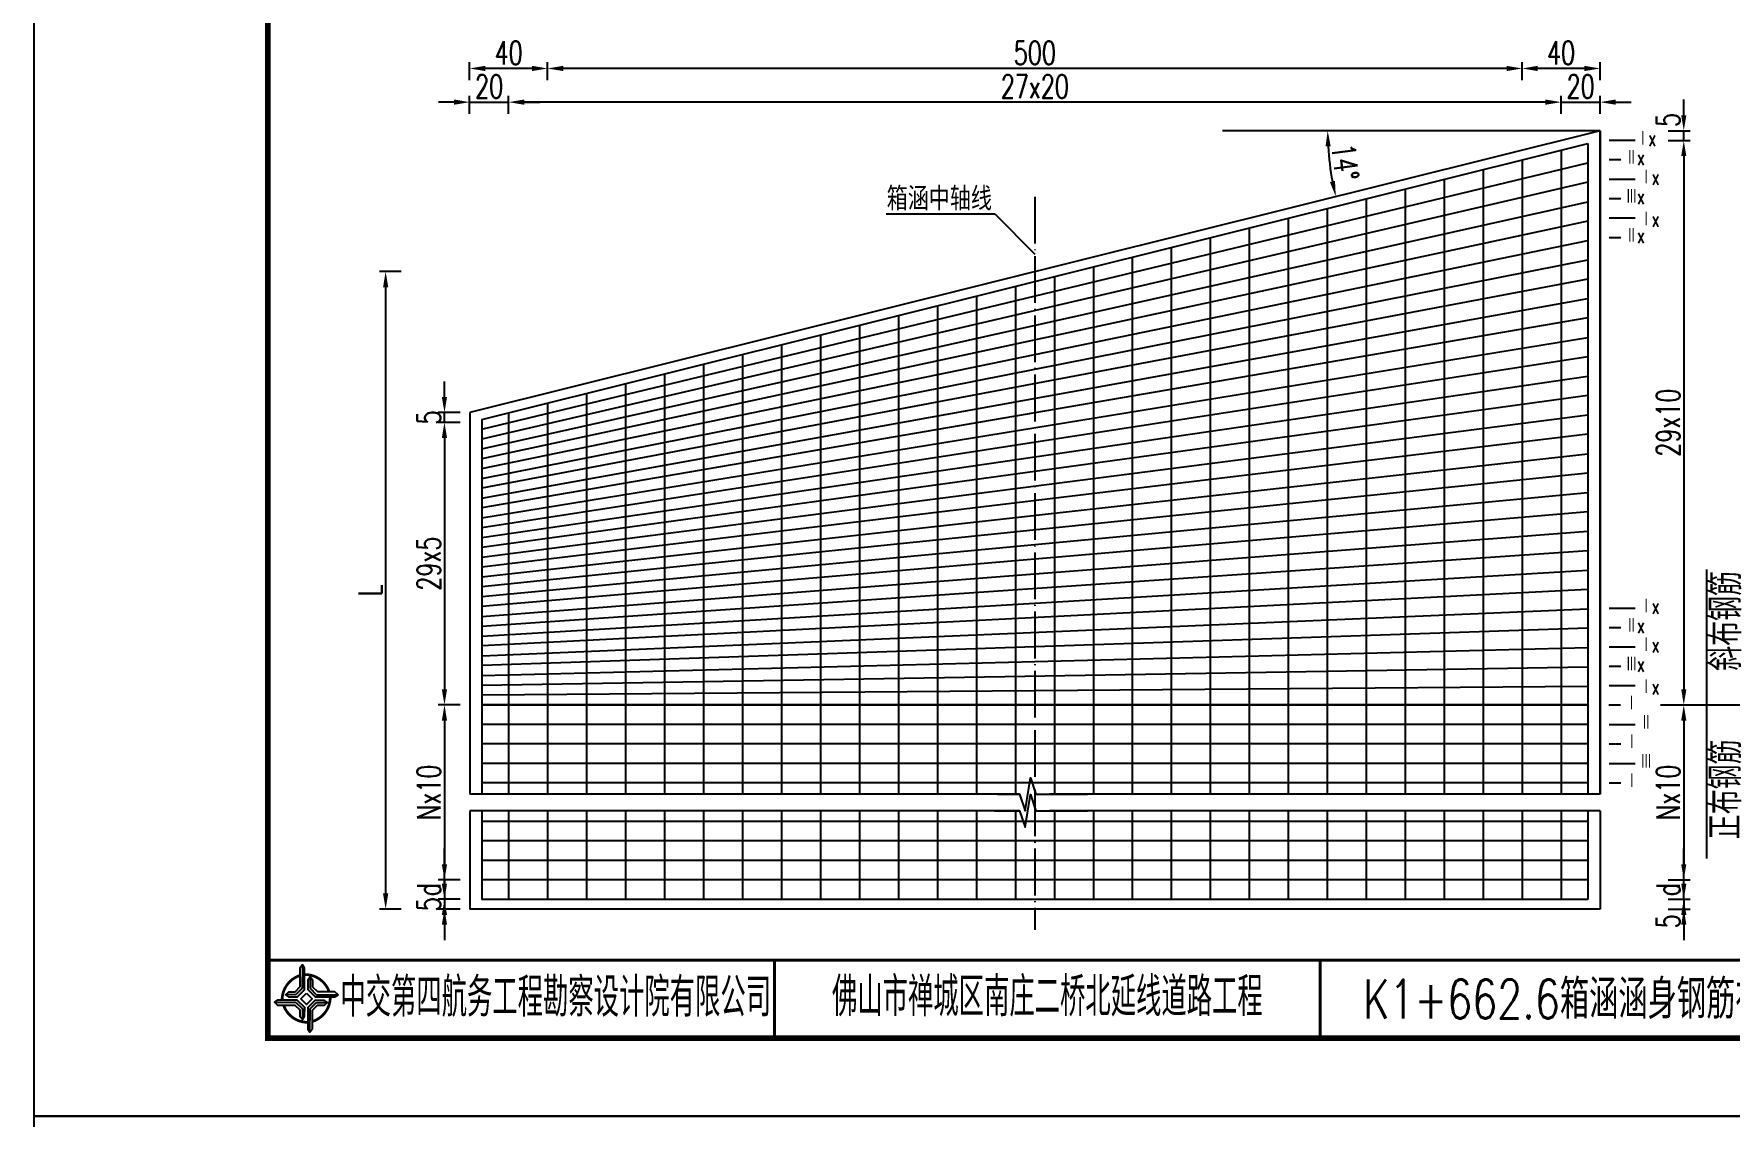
# Model space of a CAD drawing. Header units: millimetres. Extents: x -475 to 1205, y -1212 to 867.
# Drawn here: x -55.2 to 162.3, y 272.9 to 411.7 of the extents above; entities that cross this region are included whole.
import ezdxf
from ezdxf.enums import TextEntityAlignment as Align

# ---------------------------------------------------------------- set-up
doc = ezdxf.new("R2010")
doc.units = ezdxf.units.MM
doc.header["$LTSCALE"] = 0.25
doc.header["$PDMODE"] = 32
doc.header["$PDSIZE"] = 0.5
doc.linetypes.add('ACAD_ISO04W100', pattern=[30, 24, -3, 0, -3])
for name, color, linetype in [('中心线', 7, 'ACAD_ISO04W100'), ('图框', 7, 'Continuous'), ('尺寸标注', 2, 'Continuous'), ('文字字符', 7, 'Continuous'), ('标注', 4, 'Continuous'), ('钢筋', 6, 'Continuous'), ('钢筋1', 6, 'Continuous'), ('钢筋2', 4, 'Continuous')]:
    doc.layers.add(name, color=color, linetype=linetype)
doc.styles.get("Standard").update_dxf_attribs({"font": 'simplex1.shx', "width": 0.7, "bigfont": 'hztxt.shx'})
doc.styles.add('text', font='romans__.shx', dxfattribs={"width": 0.8, "bigfont": 'hztxt.shx'})
doc.dimstyles.new('STANDARD-250', dxfattribs={"dimscale": 0, "dimtxt": 3, "dimasz": 2, "dimexe": 0.8, "dimexo": 1, "dimgap": 0.5, "dimtad": 1, "dimdec": 0, "dimlfac": 25, "dimzin": 9, "dimdsep": 46, "dimtxsty": 'Standard', "dimcen": 0.5, "dimclrd": 256, "dimclre": 256, "dimclrt": 7, "dimadec": 0, "dimazin": 2, "dimtfac": 1, "dimtdec": 0, "dimtix": 1, "dimtmove": 2, "dimatfit": 3, "dimfxl": 0, "dimtolj": 1, "dimtzin": 0, "dimlwd": -1, "dimlwe": -1, "dimarcsym": 0})
doc.dimstyles.new('STANDARD-40', dxfattribs={"dimscale": 0, "dimtxt": 3, "dimasz": 2, "dimexe": 0.8, "dimexo": 1, "dimgap": 0.5, "dimtad": 1, "dimdec": 0, "dimlfac": 4, "dimzin": 9, "dimdsep": 46, "dimtxsty": 'Standard', "dimcen": 0.5, "dimclrd": 256, "dimclre": 256, "dimclrt": 7, "dimadec": 0, "dimazin": 2, "dimtfac": 1, "dimtdec": 0, "dimtix": 1, "dimtmove": 2, "dimatfit": 3, "dimfxl": 0, "dimtolj": 1, "dimtzin": 0, "dimlwd": -1, "dimlwe": -1, "dimarcsym": 0})

# ---------------------------------------------------------------- blocks, each defined once
blk = doc.blocks.new('*D229')
at = {"layer": 'Defpoints', "color": 0}
for p in [(145.73, 402.97), (140.73, 400.08), (145.73, 400.08)]:
    blk.add_point(p, dxfattribs=at)
at = {"layer": '标注'}
for p, q in [((138.73, 402.97), (136.73, 402.97)), ((140.73, 401.47), (140.73, 403.77)), ((140.73, 402.97), (145.73, 402.97)), ((145.73, 401.47), (145.73, 403.77)), ((147.73, 402.97), (149.73, 402.97))]:
    blk.add_line(p, q, dxfattribs=at)
for points in [[(138.73, 403.31), (138.73, 402.64), (140.73, 402.97)], [(147.73, 403.31), (147.73, 402.64), (145.73, 402.97)]]:
    blk.add_solid(points, dxfattribs=at)
at = {"layer": '标注', "color": 7, "insert": (143.23, 404.97), "char_height": 3, "attachment_point": 5}
blk.add_mtext('\\A1;20', dxfattribs=at)
blk = doc.blocks.new('*D230')
at = {"layer": 'Defpoints', "color": 0}
for p in [(0.73, 407.29), (0.73, 404.4), (10.73, 404.4)]:
    blk.add_point(p, dxfattribs=at)
at = {"layer": '标注'}
for p, q in [((0.73, 405.79), (0.73, 408.09)), ((8.73, 407.29), (2.73, 407.29)), ((10.73, 405.79), (10.73, 408.09))]:
    blk.add_line(p, q, dxfattribs=at)
for points in [[(2.73, 407.63), (2.73, 406.96), (0.73, 407.29)], [(8.73, 407.63), (8.73, 406.96), (10.73, 407.29)]]:
    blk.add_solid(points, dxfattribs=at)
at = {"layer": '标注', "color": 7, "insert": (5.73, 409.29), "char_height": 3, "attachment_point": 5}
blk.add_mtext('\\A1;40', dxfattribs=at)
blk = doc.blocks.new('*D231')
at = {"layer": 'Defpoints', "color": 0}
for p in [(10.73, 407.29), (10.73, 404.47), (135.73, 404.47)]:
    blk.add_point(p, dxfattribs=at)
at = {"layer": '标注'}
for p, q in [((10.73, 405.79), (10.73, 408.09)), ((133.73, 407.29), (12.73, 407.29)), ((135.73, 405.79), (135.73, 408.09))]:
    blk.add_line(p, q, dxfattribs=at)
for points in [[(12.73, 407.63), (12.73, 406.96), (10.73, 407.29)], [(133.73, 407.63), (133.73, 406.96), (135.73, 407.29)]]:
    blk.add_solid(points, dxfattribs=at)
at = {"layer": '标注', "color": 7, "insert": (73.23, 409.29), "char_height": 3, "attachment_point": 5}
blk.add_mtext('\\A1;500', dxfattribs=at)
blk = doc.blocks.new('*D232')
at = {"layer": 'Defpoints', "color": 0}
for p in [(5.73, 402.97), (5.73, 400.15), (140.73, 400.15)]:
    blk.add_point(p, dxfattribs=at)
at = {"layer": '标注'}
for p, q in [((5.73, 401.47), (5.73, 403.77)), ((138.73, 402.97), (7.73, 402.97)), ((140.73, 401.47), (140.73, 403.77))]:
    blk.add_line(p, q, dxfattribs=at)
for points in [[(7.73, 403.31), (7.73, 402.64), (5.73, 402.97)], [(138.73, 403.31), (138.73, 402.64), (140.73, 402.97)]]:
    blk.add_solid(points, dxfattribs=at)
at = {"layer": '标注', "color": 7, "insert": (73.23, 404.97), "char_height": 3, "attachment_point": 5}
blk.add_mtext('\\A1;27x20', dxfattribs=at)
blk = doc.blocks.new('*D233')
at = {"layer": 'Defpoints', "color": 0}
for p in [(135.73, 407.29), (135.73, 404.4), (145.73, 404.4)]:
    blk.add_point(p, dxfattribs=at)
at = {"layer": '标注'}
for p, q in [((135.73, 405.79), (135.73, 408.09)), ((143.73, 407.29), (137.73, 407.29)), ((145.73, 405.79), (145.73, 408.09))]:
    blk.add_line(p, q, dxfattribs=at)
for points in [[(137.73, 407.63), (137.73, 406.96), (135.73, 407.29)], [(143.73, 407.63), (143.73, 406.96), (145.73, 407.29)]]:
    blk.add_solid(points, dxfattribs=at)
at = {"layer": '标注', "color": 7, "insert": (140.73, 409.29), "char_height": 3, "attachment_point": 5}
blk.add_mtext('\\A1;40', dxfattribs=at)
blk = doc.blocks.new('*D234')
at = {"layer": 'Defpoints', "color": 0}
for p in [(5.73, 402.97), (0.73, 400.08), (5.73, 400.08)]:
    blk.add_point(p, dxfattribs=at)
at = {"layer": '标注'}
for p, q in [((-1.27, 402.97), (-3.27, 402.97)), ((0.73, 401.47), (0.73, 403.77)), ((0.73, 402.97), (5.73, 402.97)), ((5.73, 401.47), (5.73, 403.77)), ((7.73, 402.97), (9.73, 402.97))]:
    blk.add_line(p, q, dxfattribs=at)
for points in [[(-1.27, 403.31), (-1.27, 402.64), (0.73, 402.97)], [(7.73, 403.31), (7.73, 402.64), (5.73, 402.97)]]:
    blk.add_solid(points, dxfattribs=at)
at = {"layer": '标注', "color": 7, "insert": (3.23, 404.97), "char_height": 3, "attachment_point": 5}
blk.add_mtext('\\A1;20', dxfattribs=at)
blk = doc.blocks.new('*D235')
at = {"layer": 'Defpoints', "color": 0}
for p in [(146.37, 325.65), (144.18, 303.22), (156.47, 303.22)]:
    blk.add_point(p, dxfattribs=at)
at = {"layer": '标注'}
for p, q in [((154.47, 325.65), (157.27, 325.65)), ((156.47, 323.65), (156.47, 305.22)), ((154.47, 303.22), (157.27, 303.22))]:
    blk.add_line(p, q, dxfattribs=at)
for points in [[(156.14, 323.65), (156.8, 323.65), (156.47, 325.65)], [(156.14, 305.22), (156.8, 305.22), (156.47, 303.22)]]:
    blk.add_solid(points, dxfattribs=at)
at = {"layer": '标注', "color": 7, "insert": (154.47, 314.43), "char_height": 3, "attachment_point": 5, "rotation": 90}
blk.add_mtext('\\A1;Nx10', dxfattribs=at)
blk = doc.blocks.new('*D255')
at = {"layer": 'Defpoints', "color": 0}
for p in [(145.73, 398.05), (144.18, 325.65), (156.47, 325.65)]:
    blk.add_point(p, dxfattribs=at)
at = {"layer": '标注'}
for p, q in [((154.47, 398.05), (157.27, 398.05)), ((156.47, 396.05), (156.47, 327.65)), ((154.47, 325.65), (157.27, 325.65))]:
    blk.add_line(p, q, dxfattribs=at)
for points in [[(156.14, 396.05), (156.8, 396.05), (156.47, 398.05)], [(156.14, 327.65), (156.8, 327.65), (156.47, 325.65)]]:
    blk.add_solid(points, dxfattribs=at)
at = {"layer": '标注', "color": 7, "insert": (154.47, 361.85), "char_height": 3, "attachment_point": 5, "rotation": 90}
blk.add_mtext('\\A1;29x10', dxfattribs=at)
blk = doc.blocks.new('*D256')
at = {"layer": 'Defpoints', "color": 0}
for p in [(0.73, 361.9), (-2.5, 325.65), (2.28, 325.65)]:
    blk.add_point(p, dxfattribs=at)
at = {"layer": '标注'}
for p, q in [((-0.5, 361.9), (-3.3, 361.9)), ((-2.5, 359.9), (-2.5, 327.65)), ((-0.5, 325.65), (-3.3, 325.65))]:
    blk.add_line(p, q, dxfattribs=at)
for points in [[(-2.84, 359.9), (-2.17, 359.9), (-2.5, 361.9)], [(-2.84, 327.65), (-2.17, 327.65), (-2.5, 325.65)]]:
    blk.add_solid(points, dxfattribs=at)
at = {"layer": '标注', "color": 7, "insert": (-4.5, 343.77), "char_height": 3, "attachment_point": 5, "rotation": 90}
blk.add_mtext('\\A1;29x5', dxfattribs=at)
blk = doc.blocks.new('*D257')
at = {"layer": 'Defpoints', "color": 0}
for p in [(3.83, 325.65), (-2.5, 303.22), (3.83, 303.22)]:
    blk.add_point(p, dxfattribs=at)
at = {"layer": '标注'}
for p, q in [((-0.5, 325.65), (-3.3, 325.65)), ((-2.5, 323.65), (-2.5, 305.22)), ((-0.5, 303.22), (-3.3, 303.22))]:
    blk.add_line(p, q, dxfattribs=at)
for points in [[(-2.84, 323.65), (-2.17, 323.65), (-2.5, 325.65)], [(-2.84, 305.22), (-2.17, 305.22), (-2.5, 303.22)]]:
    blk.add_solid(points, dxfattribs=at)
at = {"layer": '标注', "color": 7, "insert": (-4.5, 314.43), "char_height": 3, "attachment_point": 5, "rotation": 90}
blk.add_mtext('\\A1;Nx10', dxfattribs=at)
blk = doc.blocks.new('*D258')
at = {"layer": 'Defpoints', "color": 0}
for p in [(3.83, 300.72), (-2.5, 299.47), (3.83, 299.47)]:
    blk.add_point(p, dxfattribs=at)
at = {"layer": '标注'}
for p, q in [((-2.5, 302.72), (-2.5, 304.72)), ((-0.5, 300.72), (-3.3, 300.72)), ((-2.5, 300.72), (-2.5, 299.47)), ((-0.5, 299.47), (-3.3, 299.47)), ((-2.5, 297.47), (-2.5, 295.47))]:
    blk.add_line(p, q, dxfattribs=at)
for points in [[(-2.84, 302.72), (-2.17, 302.72), (-2.5, 300.72)], [(-2.84, 297.47), (-2.17, 297.47), (-2.5, 299.47)]]:
    blk.add_solid(points, dxfattribs=at)
at = {"layer": '标注', "color": 7, "insert": (-4.5, 300.09), "char_height": 3, "attachment_point": 5, "rotation": 90}
blk.add_mtext('\\A1;5', dxfattribs=at)
blk = doc.blocks.new('*D259')
at = {"layer": 'Defpoints', "color": 0}
for p in [(145.73, 399.3), (145.73, 398.05), (156.47, 399.3)]:
    blk.add_point(p, dxfattribs=at)
at = {"layer": '标注'}
for p, q in [((156.47, 401.3), (156.47, 403.3)), ((154.47, 399.3), (157.27, 399.3)), ((154.47, 398.05), (157.27, 398.05)), ((156.47, 398.05), (156.47, 399.3)), ((156.47, 396.05), (156.47, 394.05))]:
    blk.add_line(p, q, dxfattribs=at)
for points in [[(156.14, 401.3), (156.8, 401.3), (156.47, 399.3)], [(156.14, 396.05), (156.8, 396.05), (156.47, 398.05)]]:
    blk.add_solid(points, dxfattribs=at)
at = {"layer": '标注', "color": 7, "insert": (154.47, 400.69), "char_height": 3, "attachment_point": 5, "rotation": 90}
blk.add_mtext('\\A1;5', dxfattribs=at)
blk = doc.blocks.new('*D260')
at = {"layer": 'Defpoints', "color": 0}
for p in [(-2.5, 363.15), (0.73, 363.15), (0.73, 361.9)]:
    blk.add_point(p, dxfattribs=at)
at = {"layer": '标注'}
for p, q in [((-2.5, 365.15), (-2.5, 367.15)), ((-0.5, 363.15), (-3.3, 363.15)), ((-2.5, 361.9), (-2.5, 363.15)), ((-0.5, 361.9), (-3.3, 361.9)), ((-2.5, 359.9), (-2.5, 357.9))]:
    blk.add_line(p, q, dxfattribs=at)
for points in [[(-2.84, 365.15), (-2.17, 365.15), (-2.5, 363.15)], [(-2.84, 359.9), (-2.17, 359.9), (-2.5, 361.9)]]:
    blk.add_solid(points, dxfattribs=at)
at = {"layer": '标注', "color": 7, "insert": (-4.5, 362.52), "char_height": 3, "attachment_point": 5, "rotation": 90}
blk.add_mtext('\\A1;5', dxfattribs=at)
blk = doc.blocks.new('*D261')
at = {"layer": 'Defpoints', "color": 0}
for p in [(73.23, 381.23), (-10.05, 299.47), (73.23, 299.47)]:
    blk.add_point(p, dxfattribs=at)
at = {"layer": '标注'}
for p, q in [((-8.05, 381.23), (-10.85, 381.23)), ((-10.05, 379.23), (-10.05, 301.47)), ((-8.05, 299.47), (-10.85, 299.47))]:
    blk.add_line(p, q, dxfattribs=at)
for points in [[(-10.38, 379.23), (-9.71, 379.23), (-10.05, 381.23)], [(-10.38, 301.47), (-9.71, 301.47), (-10.05, 299.47)]]:
    blk.add_solid(points, dxfattribs=at)
at = {"layer": '标注', "color": 7, "insert": (-12.05, 340.35), "char_height": 3, "attachment_point": 5, "rotation": 90}
blk.add_mtext('\\A1;L', dxfattribs=at)
blk = doc.blocks.new('*D262')
at = {"layer": 'Defpoints', "color": 0}
for p in [(97.31, 399.3), (145.73, 399.3), (145.73, 399.3), (110.91, 396.46), (0.73, 363.15)]:
    blk.add_point(p, dxfattribs=at)
at = {"layer": '标注'}
blk.add_arc((145.73, 399.3), 34.94, 183.2801, 190.7199, dxfattribs=at)
for points in [[(110.52, 397.29), (111.18, 397.31), (110.79, 399.3)], [(111.73, 392.87), (111.08, 392.73), (111.83, 390.85)]]:
    blk.add_solid(points, dxfattribs=at)
at = {"layer": '标注', "color": 7, "insert": (113.04, 395.29), "char_height": 3, "attachment_point": 5, "rotation": 277}
blk.add_mtext('\\A1;14°', dxfattribs=at)
blk = doc.blocks.new('*D263')
at = {"layer": 'Defpoints', "color": 0}
for p in [(150.13, 300.72), (150.13, 299.47), (156.47, 299.47)]:
    blk.add_point(p, dxfattribs=at)
at = {"layer": '标注'}
for p, q in [((156.47, 302.72), (156.47, 304.72)), ((154.47, 300.72), (157.27, 300.72)), ((156.47, 300.72), (156.47, 299.47)), ((154.47, 299.47), (157.27, 299.47)), ((156.47, 297.47), (156.47, 295.47))]:
    blk.add_line(p, q, dxfattribs=at)
for points in [[(156.14, 302.72), (156.8, 302.72), (156.47, 300.72)], [(156.14, 297.47), (156.8, 297.47), (156.47, 299.47)]]:
    blk.add_solid(points, dxfattribs=at)
at = {"layer": '标注', "color": 7, "insert": (154.47, 297.89), "char_height": 3, "attachment_point": 5, "rotation": 90}
blk.add_mtext('\\A1;5', dxfattribs=at)
blk = doc.blocks.new('*D278')
at = {"layer": 'Defpoints', "color": 0}
for p in [(142.88, 303.22), (156.47, 303.22), (142.88, 300.72)]:
    blk.add_point(p, dxfattribs=at)
at = {"layer": '标注'}
for p, q in [((156.47, 305.22), (156.47, 307.22)), ((154.97, 303.22), (157.27, 303.22)), ((156.47, 300.72), (156.47, 303.22)), ((154.97, 300.72), (157.27, 300.72)), ((156.47, 298.72), (156.47, 296.72))]:
    blk.add_line(p, q, dxfattribs=at)
for points in [[(156.14, 305.22), (156.8, 305.22), (156.47, 303.22)], [(156.14, 298.72), (156.8, 298.72), (156.47, 300.72)]]:
    blk.add_solid(points, dxfattribs=at)
at = {"layer": '标注', "color": 7, "insert": (154.47, 301.97), "char_height": 3, "attachment_point": 5, "rotation": 90}
blk.add_mtext('\\A1;d', dxfattribs=at)
blk = doc.blocks.new('*D279')
at = {"layer": 'Defpoints', "color": 0}
for p in [(3.94, 303.22), (-2.5, 300.72), (3.94, 300.72)]:
    blk.add_point(p, dxfattribs=at)
at = {"layer": '标注'}
for p, q in [((-2.5, 305.22), (-2.5, 307.22)), ((-1, 303.22), (-3.3, 303.22)), ((-2.5, 303.22), (-2.5, 300.72)), ((-1, 300.72), (-3.3, 300.72)), ((-2.5, 298.72), (-2.5, 296.72))]:
    blk.add_line(p, q, dxfattribs=at)
for points in [[(-2.84, 305.22), (-2.17, 305.22), (-2.5, 303.22)], [(-2.84, 298.72), (-2.17, 298.72), (-2.5, 300.72)]]:
    blk.add_solid(points, dxfattribs=at)
at = {"layer": '标注', "color": 7, "insert": (-4.5, 301.97), "char_height": 3, "attachment_point": 5, "rotation": 90}
blk.add_mtext('\\A1;d', dxfattribs=at)
blk = doc.blocks.new('series')
at = {"width": 0.75}
for tag, height, p in [('页码', 4, (-35, -19)), ('图名', 5, (-220, -282)), ('图号', 5, (-20, -282))]:
    blk.add_attdef(tag, text='', height=height, dxfattribs=at).set_placement(p, align=Align.MIDDLE_CENTER)
blk = doc.blocks.new('tb')
at = {"lineweight": -3}
h = blk.add_hatch(color=256, dxfattribs=at)
h.paths.add_polyline_path([(-1.23, -0.13), (-3.78, -0.14), (-4.14, -0.41), (-1.4, -0.44), (-0.56, -1.24), (-0.54, -2.62), (-0.27, -2.2), (-0.26, -1.06)])
h.paths.add_polyline_path([(0.13, -1.08), (0.14, -3.86), (0.41, -4.26), (0.44, -1.24), (1.25, -0.43), (2.66, -0.43), (2.26, -0.16), (1.07, -0.15)])
h.paths.add_polyline_path([(1.08, 0.3), (3.62, 0.3), (4.02, 0.56), (1.25, 0.57), (0.43, 1.39), (0.43, 2.8), (0.16, 2.41), (0.15, 1.24)])
h.paths.add_polyline_path([(-0.28, 1.21), (-0.28, 3.99), (-0.56, 4.39), (-0.57, 1.41), (-1.38, 0.6), (-2.74, 0.56), (-2.33, 0.3), (-1.2, 0.29)])
for p, q in [((-0.56, 4.39), (-0.57, 1.41)), ((0.43, 2.8), (0.43, 1.39)), ((-1.38, 0.6), (-2.74, 0.56)), ((-0.57, 1.41), (-1.38, 0.6)), ((0.43, 1.39), (1.25, 0.57)), ((1.25, 0.57), (4.02, 0.56)), ((-4.14, -0.41), (-1.4, -0.44)), ((-1.4, -0.44), (-0.56, -1.24)), ((-0.56, -1.24), (-0.54, -2.62)), ((0.41, -4.26), (0.44, -1.24)), ((0.44, -1.24), (1.25, -0.43)), ((1.25, -0.43), (2.66, -0.43))]:
    blk.add_line(p, q, dxfattribs=at)
at = {"lineweight": -3, "flags": 128}
for points in [[(-0.9, 3.99), (-0.9, 1.58), (-1.53, 0.91), (-2.34, 0.91), (-2.74, 0.56), (-2.33, 0.3), (-1.2, 0.29), (-0.28, 1.21), (-0.28, 3.99), (-0.56, 4.39)], [(3.62, 0.92), (1.43, 0.92), (0.77, 1.54), (0.77, 2.38), (0.43, 2.8), (0.16, 2.41), (0.15, 1.24), (1.08, 0.3), (3.62, 0.3), (4.02, 0.56)], [(-0.04, 0.77), (0.68, 0.04), (-0.04, -0.69), (-0.77, 0.05)], [(-3.73, -0.76), (-1.54, -0.76), (-0.89, -1.39), (-0.89, -2.21), (-0.54, -2.62), (-0.27, -2.2), (-0.26, -1.06), (-1.23, -0.13), (-3.78, -0.14), (-4.14, -0.41)], [(0.75, -3.85), (0.75, -1.43), (1.4, -0.78), (2.26, -0.78), (2.66, -0.43), (2.26, -0.16), (1.07, -0.15), (0.13, -1.08), (0.14, -3.86), (0.41, -4.26)]]:
    blk.add_lwpolyline(points, close=True, dxfattribs=at)
at = {"lineweight": -3, "const_width": 0.35, "flags": 128}
for points in [[(-0.9, 3.02, 0.324167), (-3.16, -0.14)], [(2.88, 0.92, 0.324403), (-0.24, 3.15)], [(0.75, -2.86, 0.325418), (3.02, 0.26)], [(-2.98, -0.76, 0.322976), (0.14, -2.98)]]:
    blk.add_lwpolyline(points, format="xyb", dxfattribs=at)
blk = doc.blocks.new('123')
at = {"layer": '图框', "color": 2}
blk.add_lwpolyline([(370.03, 635.68), (370.03, 932.68), (-49.97, 932.68), (-49.97, 635.68)], close=True, dxfattribs=at)

msp = doc.modelspace()

# ---------------------------------------------------------------- linework, layer by layer
for p, q in [((145.732, 399.302), (0.732, 363.149)), ((145.732, 314.188), (145.732, 399.302)), ((145.732, 399.302), (145.732, 314.188)), ((0.732, 363.149), (0.732, 314.188)), ((0.732, 312.062), (0.732, 299.467)), ((145.732, 312.062), (145.732, 299.467)), ((145.732, 299.467), (0.732, 299.467))]:
    msp.add_line(p, q)
at = {"ltscale": 2}
for p, q in [((71.269, 314.188), (0.732, 314.188)), ((145.732, 314.188), (75.099, 314.188)), ((71.269, 312.062), (0.732, 312.062)), ((145.732, 312.062), (75.099, 312.062))]:
    msp.add_line(p, q, dxfattribs=at)
for points, const_width in [([(354.834, 559.915), (-25.166, 559.915), (-25.166, 282.915), (354.834, 282.915), (354.834, 559.915)], 0.7), ([(-25.166, 292.915), (354.834, 292.915)], 0.4)]:
    msp.add_lwpolyline(points, dxfattribs=dict(const_width=const_width))
at = {"const_width": 0.7}
msp.add_lwpolyline([(354.834, 282.915), (354.834, 559.915), (-25.166, 559.915), (-25.166, 282.915)], close=True, dxfattribs=at)
at = {"ltscale": 2}
for points in [[(68.449, 314.188), (71.269, 314.188), (71.969, 312.088), (72.669, 316.288), (73.369, 314.188), (80.001, 314.188)], [(68.052, 312.062), (71.269, 312.062), (71.969, 309.962), (72.669, 314.162), (73.369, 312.062), (80.001, 312.062)]]:
    msp.add_lwpolyline(points, dxfattribs=at)
at = {"layer": '中心线'}
msp.add_line((73.232, 390.825), (73.232, 296.805), dxfattribs=at)
at = {"layer": '图框', "const_width": 0.4}
for points in [[(39.834, 292.915), (39.834, 282.915)], [(109.834, 282.915), (109.834, 292.915)]]:
    msp.add_lwpolyline(points, dxfattribs=at)
at = {"layer": '尺寸标注'}
for p, q in [((145.732, 399.302), (97.305, 399.302)), ((159.402, 343.017), (159.402, 305.959)), ((153.472, 325.649), (165.025, 325.649))]:
    msp.add_line(p, q, dxfattribs=at)
at = {"layer": '尺寸标注', "linetype": 'Continuous'}
for p, q in [((146.886, 398.082), (150.236, 398.082)), ((146.886, 395.596), (148.401, 395.596)), ((146.886, 393.109), (150.236, 393.109)), ((146.886, 390.622), (148.401, 390.622)), ((146.886, 388.136), (150.236, 388.136)), ((146.886, 385.596), (148.401, 385.596)), ((146.886, 338.082), (150.236, 338.082)), ((146.886, 335.596), (148.401, 335.596)), ((146.886, 333.109), (150.236, 333.109)), ((146.886, 330.622), (148.401, 330.622)), ((146.886, 328.136), (150.236, 328.136)), ((146.846, 325.649), (148.362, 325.649)), ((146.886, 323.162), (150.236, 323.162)), ((146.886, 320.662), (148.401, 320.662)), ((146.886, 318.162), (150.236, 318.162)), ((146.886, 315.662), (148.401, 315.662))]:
    msp.add_line(p, q, dxfattribs=at)
at = {"layer": '标注'}
for p, q in [((54.159, 388.646), (68.102, 388.646)), ((68.102, 388.646), (73.232, 383.492))]:
    msp.add_line(p, q, dxfattribs=at)
at = {"layer": '钢筋'}
msp.add_line((2.282, 362.285), (144.182, 397.665), dxfattribs=at)
at = {"layer": '钢筋1'}
for p, q in [((2.282, 361.022), (144.182, 395.178)), ((144.182, 392.692), (2.282, 359.759)), ((2.282, 358.495), (144.182, 390.205)), ((144.182, 387.719), (2.282, 357.232)), ((2.282, 355.969), (144.182, 385.232)), ((2.282, 354.705), (144.182, 382.745)), ((144.182, 380.259), (2.282, 353.442)), ((2.282, 352.179), (144.182, 377.772)), ((144.182, 375.285), (2.282, 350.915)), ((2.282, 349.652), (144.182, 372.799)), ((144.182, 370.312), (2.282, 348.388)), ((2.282, 347.125), (144.182, 367.825)), ((144.182, 365.339), (2.282, 345.862)), ((2.282, 344.598), (144.182, 362.852)), ((144.182, 360.365), (2.282, 343.335)), ((2.282, 342.072), (144.182, 357.879)), ((144.182, 355.392), (2.282, 340.808)), ((2.282, 339.545), (144.182, 352.906)), ((144.182, 350.419), (2.282, 338.282)), ((2.282, 337.018), (144.182, 347.932)), ((2.282, 335.755), (144.182, 345.446)), ((2.282, 334.491), (144.182, 342.959)), ((144.182, 340.472), (2.282, 333.228)), ((2.282, 331.965), (144.182, 337.986)), ((144.182, 335.499), (2.282, 330.701)), ((2.282, 329.438), (144.182, 333.012)), ((2.282, 328.175), (144.182, 330.526)), ((144.182, 328.039), (2.282, 326.911)), ((144.182, 325.649), (2.282, 325.649)), ((2.282, 325.649), (144.182, 325.649)), ((144.182, 323.149), (2.282, 323.149)), ((144.182, 320.649), (2.282, 320.649)), ((144.182, 318.149), (2.282, 318.149)), ((144.182, 315.649), (2.282, 315.649)), ((144.182, 310.717), (2.282, 310.717)), ((144.182, 308.217), (2.282, 308.217)), ((144.182, 305.717), (2.282, 305.717)), ((144.182, 303.217), (2.282, 303.217)), ((144.182, 300.717), (2.282, 300.717))]:
    msp.add_line(p, q, dxfattribs=at)
at = {"layer": '钢筋2'}
for p, q in [((140.732, 396.805), (140.732, 314.188)), ((144.182, 397.665), (144.182, 314.188)), ((130.732, 394.312), (130.732, 314.188)), ((135.732, 395.558), (135.732, 314.188)), ((120.732, 391.818), (120.732, 314.188)), ((125.732, 393.065), (125.732, 314.188)), ((110.732, 389.325), (110.732, 314.188)), ((115.732, 390.572), (115.732, 314.188)), ((105.732, 388.078), (105.732, 314.188)), ((95.732, 385.585), (95.732, 314.188)), ((100.732, 386.832), (100.732, 314.188)), ((85.732, 383.092), (85.732, 314.188)), ((90.732, 384.338), (90.732, 314.188)), ((75.732, 380.599), (75.732, 314.188)), ((80.732, 381.845), (80.732, 314.188)), ((70.732, 379.352), (70.732, 314.188)), ((60.732, 376.859), (60.732, 314.188)), ((65.732, 378.105), (65.732, 314.188)), ((50.732, 374.365), (50.732, 314.188)), ((55.732, 375.612), (55.732, 314.188)), ((40.732, 371.872), (40.732, 314.188)), ((45.732, 373.119), (45.732, 314.188)), ((35.732, 370.625), (35.732, 314.188)), ((25.732, 368.132), (25.732, 314.188)), ((30.732, 369.379), (30.732, 314.188)), ((15.732, 365.639), (15.732, 314.188)), ((20.732, 366.886), (20.732, 314.188)), ((5.732, 363.146), (5.732, 314.188)), ((10.732, 364.392), (10.732, 314.188)), ((2.282, 362.285), (2.282, 314.188)), ((2.282, 312.062), (2.282, 300.717)), ((5.732, 312.062), (5.732, 300.717)), ((10.732, 312.062), (10.732, 300.717)), ((15.732, 312.062), (15.732, 300.717)), ((20.732, 312.062), (20.732, 300.717)), ((25.732, 312.062), (25.732, 300.717)), ((30.732, 312.062), (30.732, 300.717)), ((35.732, 312.062), (35.732, 300.717)), ((40.732, 312.062), (40.732, 300.717)), ((45.732, 312.062), (45.732, 300.717)), ((50.732, 312.062), (50.732, 300.717)), ((55.732, 312.062), (55.732, 300.717)), ((60.732, 312.062), (60.732, 300.717)), ((65.732, 312.062), (65.732, 300.717)), ((70.732, 312.062), (70.732, 300.717)), ((75.732, 312.062), (75.732, 300.717)), ((80.732, 312.062), (80.732, 300.717)), ((85.732, 312.062), (85.732, 300.717)), ((90.732, 312.062), (90.732, 300.717)), ((95.732, 312.062), (95.732, 300.717)), ((100.732, 312.062), (100.732, 300.717)), ((105.732, 312.062), (105.732, 300.717)), ((110.732, 312.062), (110.732, 300.717)), ((115.732, 312.062), (115.732, 300.717)), ((120.732, 312.062), (120.732, 300.717)), ((125.732, 312.062), (125.732, 300.717)), ((130.732, 312.062), (130.732, 300.717)), ((135.732, 312.062), (135.732, 300.717)), ((140.732, 312.062), (140.732, 300.717)), ((144.182, 312.062), (144.182, 300.717))]:
    msp.add_line(p, q, dxfattribs=at)

# ---------------------------------------------------------------- block references
ref = msp.add_blockref('series', (364.834, 569.915))
ref.add_attrib('图名', 'K1+662.6箱涵涵身钢筋布置图', dxfattribs={"height": 5, "width": 0.75}).set_placement((144.834, 287.915), align=Align.MIDDLE_CENTER)
at = {"lineweight": -3}
msp.add_blockref('tb', (-20.17, 287.92), dxfattribs=at)
at = {"layer": '标注'}
for p in [(-5.191, -362.766), (-5.191, -659.766)]:
    msp.add_blockref('123', p, dxfattribs=at)

# ---------------------------------------------------------------- texts
at = {"layer": '图框', "width": 0.65}
for s, p in [('中交第四航务工程勘察设计院有限公司', (11.765, 288.163)), ('佛山市禅城区南庄二桥北延线道路工程', (74.834, 288.229))]:
    msp.add_text(s, height=5, dxfattribs=at).set_placement(p, align=Align.MIDDLE_CENTER)
at = {"layer": '文字字符', "linetype": 'Continuous', "width": 0.7}
for s, p in [('Ⅰx', (150.523, 397.34)), ('Ⅱx', (149.073, 394.871)), ('Ⅰx', (150.945, 392.367)), ('Ⅲx', (149.073, 389.898)), ('Ⅰx', (150.945, 386.981)), ('Ⅱx', (149.073, 384.871)), ('Ⅰx', (150.945, 337.34)), ('Ⅱx', (149.073, 334.871)), ('Ⅰx', (150.945, 332.367)), ('Ⅲx', (149.073, 329.898)), ('Ⅰx', (150.945, 326.981)), ('Ⅰ', (149.07, 324.907)), ('Ⅱ', (150.945, 322.42)), ('Ⅰ', (149.11, 319.92)), ('Ⅲ', (150.945, 317.42)), ('Ⅰ', (149.11, 314.92))]:
    msp.add_text(s, height=2, dxfattribs=at).set_placement(p)
at = {"layer": '文字字符', "width": 0.9}
msp.add_text('箱涵中轴线', height=3, dxfattribs=at).set_placement((54.225, 389.087))
at = {"layer": '文字字符', "style": 'text', "width": 0.8}
for s, p in [('斜布钢筋', (163.839, 330.027)), ('正布钢筋', (163.83, 308.429))]:
    msp.add_text(s, height=4, rotation=90, dxfattribs=at).set_placement(p)

# ---------------------------------------------------------------- dimensions: what is measured, and where the dimension line sits
at = {"layer": '标注'}
for base, p1, p2, angle, override, picture, middle in [((0.732, 407.294), (10.732, 404.402), (0.732, 404.402), 180, {"dimscale": 1, "dimzin": 8, "dimfxl": 1.5, "dimarcsym": 2}, '*D230', (5.732, 409.294)), ((10.732, 407.294), (135.732, 404.473), (10.732, 404.473), 180, {"dimscale": 1, "dimzin": 8, "dimfxl": 1.5, "dimarcsym": 2}, '*D231', (73.232, 409.294)), ((135.732, 407.294), (145.732, 404.402), (135.732, 404.402), 180, {"dimscale": 1, "dimzin": 8, "dimfxl": 1.5, "dimarcsym": 2}, '*D233', (140.732, 409.294)), ((5.732, 402.973), (0.732, 400.081), (5.732, 400.081), 180, {"dimscale": 1, "dimzin": 8, "dimfxl": 1.5, "dimarcsym": 2}, '*D234', (3.232, 404.973)), ((145.732, 402.973), (140.732, 400.081), (145.732, 400.081), 180, {"dimscale": 1, "dimzin": 8, "dimfxl": 1.5, "dimarcsym": 2}, '*D229', (143.232, 404.973)), ((-2.502, 363.149), (0.732, 361.899), (0.732, 363.149), 90, {"dimscale": 1}, '*D260', (-4.502, 362.524)), ((-2.502, 299.467), (3.832, 300.717), (3.832, 299.467), 90, {"dimscale": 1}, '*D258', (-4.502, 300.092))]:
    dim = msp.add_linear_dim(base=base, p1=p1, p2=p2, angle=angle, dimstyle='STANDARD-40', override=override, dxfattribs=at)
    dim.commit()
    dim.dimension.update_dxf_attribs({"geometry": picture, "text_midpoint": middle})
for base, p1, p2, angle, text, dimstyle, override, picture, middle in [((5.732, 402.973), (140.732, 400.152), (5.732, 400.152), 180, '27x20', 'STANDARD-40', {"dimscale": 1, "dimzin": 8, "dimfxl": 1.5, "dimarcsym": 2}, '*D232', (73.232, 404.973)), ((156.469, 325.649), (145.732, 398.052), (144.182, 325.649), 90, '29x10', 'STANDARD-40', {"dimscale": 1}, '*D255', (154.469, 361.85)), ((-10.045, 299.467), (73.232, 381.225), (73.232, 299.467), 90, 'L', 'STANDARD-40', {"dimscale": 1}, '*D261', (-12.045, 340.346)), ((-2.502, 325.649), (0.732, 361.899), (2.282, 325.649), 90, '29x5', 'STANDARD-40', {"dimscale": 1}, '*D256', (-4.502, 343.774)), ((-2.502, 303.217), (3.832, 325.649), (3.832, 303.217), 90, 'Nx10', 'STANDARD-40', {"dimscale": 1}, '*D257', (-4.502, 314.433)), ((156.469, 303.217), (146.371, 325.649), (144.182, 303.217), 90, 'Nx10', 'STANDARD-40', {"dimscale": 1}, '*D235', (154.469, 314.433)), ((-2.502, 300.717), (3.94, 303.217), (3.94, 300.717), 90, 'd', 'STANDARD-250', {"dimscale": 1, "dimfxl": 1.5, "dimarcsym": 2}, '*D279', (-4.502, 301.967)), ((156.469, 303.217), (142.881, 300.717), (142.881, 303.217), 90, 'd', 'STANDARD-250', {"dimscale": 1, "dimfxl": 1.5, "dimarcsym": 2}, '*D278', (154.469, 301.967))]:
    dim = msp.add_linear_dim(base=base, p1=p1, p2=p2, angle=angle, text=text, dimstyle=dimstyle, override=override, dxfattribs=at)
    dim.commit()
    dim.dimension.update_dxf_attribs({"geometry": picture, "text_midpoint": middle})
for base, p1, p2, picture, middle in [((156.469, 399.302), (145.732, 398.052), (145.732, 399.302), '*D259', (154.469, 400.691)), ((156.469, 299.467), (150.134, 300.717), (150.134, 299.467), '*D263', (154.469, 297.893))]:
    dim = msp.add_linear_dim(base=base, p1=p1, p2=p2, angle=90, dimstyle='STANDARD-40', override={"dimscale": 1}, dxfattribs=at)
    dim.commit()
    dim.dimension.update_dxf_attribs({"geometry": picture, "text_midpoint": middle, "dimtype": 160})
dim = msp.add_angular_dim_2l(base=(110.908, 396.459), line1=((145.732, 399.302), (0.732, 363.149)), line2=((145.732, 399.302), (97.305, 399.302)), dimstyle='STANDARD-250', override={"dimscale": 1}, dxfattribs=at)
dim.commit()
dim.dimension.update_dxf_attribs({"geometry": '*D262', "text_midpoint": (113.038, 395.287)})

doc.saveas('drawing.dxf')
